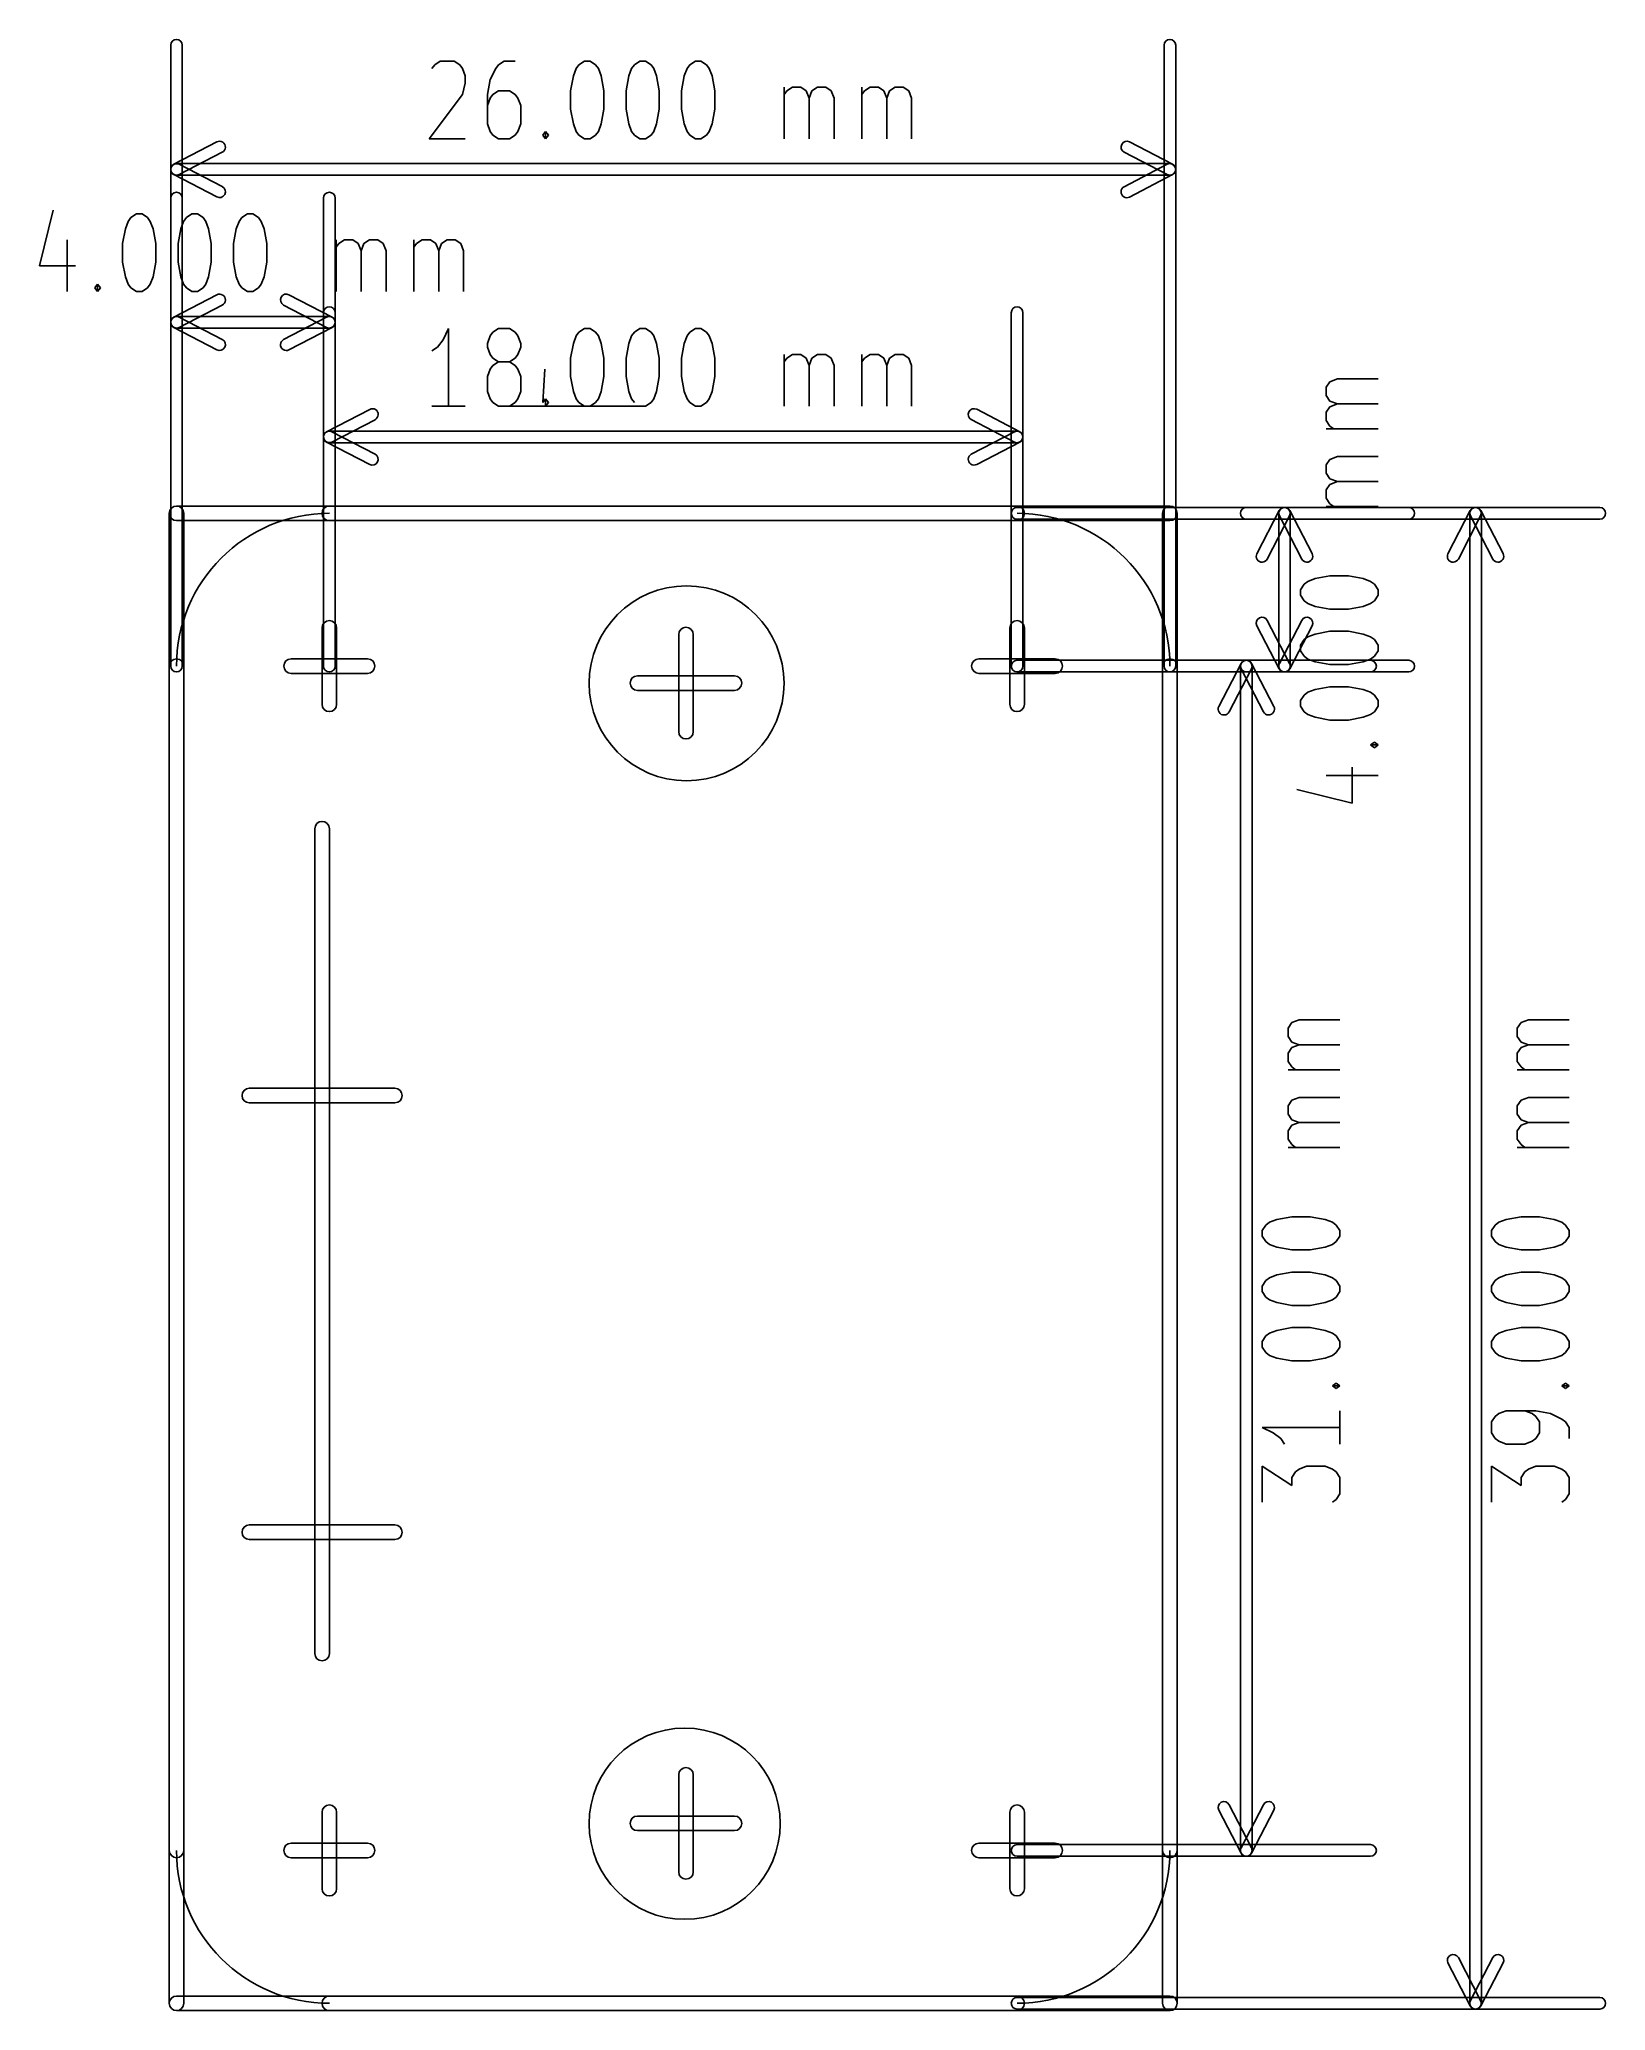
# Model space of a CAD drawing. Extents: x -3.6 to 37.4, y -39.2 to 12.4.
import ezdxf

# ---------------------------------------------------------------- set-up
doc = ezdxf.new("R2010")
doc.units = 0
doc.layers.get('0').update_dxf_attribs({"linetype": 'CONTINUOUS', "true_color": 0xffffff})
doc.layers.add('BLACK', color=27, linetype='CONTINUOUS', true_color=0x333333)

msp = doc.modelspace()

# ---------------------------------------------------------------- linework, layer by layer
for centre, radius in [((13.35, -4.45), 2.55049), ((13.3, -34.3), 2.501999)]:
    msp.add_circle(centre, radius)
at = {"layer": 'BLACK'}
for p, q in [((-0.1524, -4), (-0.1524, 12.2512)), ((0.1524, -4), (0.1524, 12.2512)), ((25.8476, -4), (25.8476, 12.2512)), ((26.1524, -4), (26.1524, 12.2512)), ((6.68629, 11.6416), (6.75886, 11.7384)), ((6.75886, 11.7384), (6.904, 11.8351)), ((6.904, 11.8351), (7.26686, 11.8351)), ((7.26686, 11.8351), (7.412, 11.7384)), ((7.412, 11.7384), (7.48457, 11.6416)), ((7.48457, 11.6416), (7.55714, 11.4481)), ((7.55714, 11.4481), (7.55714, 11.2546)), ((8.21029, 11.3513), (8.13771, 10.9643)), ((8.35543, 11.6416), (8.21029, 11.3513)), ((8.428, 11.7384), (8.35543, 11.6416)), ((8.57314, 11.8351), (8.428, 11.7384)), ((8.86343, 11.8351), (8.57314, 11.8351)), ((10.3149, 11.061), (10.3874, 11.4481)), ((10.3874, 11.4481), (10.46, 11.6416)), ((10.46, 11.6416), (10.5326, 11.7384)), ((10.5326, 11.7384), (10.6777, 11.8351)), ((10.6777, 11.8351), (10.8229, 11.8351)), ((10.8229, 11.8351), (10.968, 11.7384)), ((10.968, 11.7384), (11.0406, 11.6416)), ((11.0406, 11.6416), (11.1131, 11.4481)), ((11.1131, 11.4481), (11.1857, 11.061)), ((11.7663, 11.061), (11.8389, 11.4481)), ((11.8389, 11.4481), (11.9114, 11.6416)), ((11.9114, 11.6416), (11.984, 11.7384)), ((11.984, 11.7384), (12.1291, 11.8351)), ((12.1291, 11.8351), (12.2743, 11.8351)), ((12.2743, 11.8351), (12.4194, 11.7384)), ((12.4194, 11.7384), (12.492, 11.6416)), ((12.492, 11.6416), (12.5646, 11.4481)), ((12.5646, 11.4481), (12.6371, 11.061)), ((13.2177, 11.061), (13.2903, 11.4481)), ((13.2903, 11.4481), (13.3629, 11.6416)), ((13.3629, 11.6416), (13.4354, 11.7384)), ((13.4354, 11.7384), (13.5806, 11.8351)), ((13.5806, 11.8351), (13.7257, 11.8351)), ((13.7257, 11.8351), (13.8709, 11.7384)), ((13.8709, 11.7384), (13.9434, 11.6416)), ((13.9434, 11.6416), (14.016, 11.4481)), ((14.016, 11.4481), (14.0886, 11.061)), ((7.48457, 10.9643), (6.61371, 9.80312)), ((7.55714, 11.2546), (7.48457, 10.9643)), ((8.13771, 10.9643), (8.13771, 10.1902)), ((8.21029, 10.8675), (8.13771, 10.674)), ((8.28286, 10.9643), (8.21029, 10.8675)), ((8.428, 11.061), (8.28286, 10.9643)), ((8.71829, 11.061), (8.428, 11.061)), ((8.86343, 10.9643), (8.71829, 11.061)), ((8.936, 10.8675), (8.86343, 10.9643)), ((9.00857, 10.674), (8.936, 10.8675)), ((10.3149, 10.5772), (10.3149, 11.061)), ((11.1857, 11.061), (11.1857, 10.5772)), ((11.7663, 10.5772), (11.7663, 11.061)), ((12.6371, 11.061), (12.6371, 10.5772)), ((13.2177, 10.5772), (13.2177, 11.061)), ((14.0886, 11.061), (14.0886, 10.5772)), ((15.9029, 9.80312), (15.9029, 11.1578)), ((15.9029, 10.9643), (15.9754, 11.061)), ((15.9754, 11.061), (16.1206, 11.1578)), ((16.1206, 11.1578), (16.3383, 11.1578)), ((16.3383, 11.1578), (16.4834, 11.061)), ((16.4834, 11.061), (16.556, 10.8675)), ((16.556, 10.8675), (16.6286, 11.061)), ((16.556, 10.8675), (16.556, 9.80312)), ((16.6286, 11.061), (16.7737, 11.1578)), ((16.7737, 11.1578), (16.9914, 11.1578)), ((16.9914, 11.1578), (17.1366, 11.061)), ((17.1366, 11.061), (17.2091, 10.8675)), ((17.2091, 10.8675), (17.2091, 9.80312)), ((17.9349, 9.80312), (17.9349, 11.1578)), ((17.9349, 10.9643), (18.0074, 11.061)), ((18.0074, 11.061), (18.1526, 11.1578)), ((18.1526, 11.1578), (18.3703, 11.1578)), ((18.3703, 11.1578), (18.5154, 11.061)), ((18.5154, 11.061), (18.588, 10.8675)), ((18.588, 10.8675), (18.6606, 11.061)), ((18.588, 10.8675), (18.588, 9.80312)), ((18.6606, 11.061), (18.8057, 11.1578)), ((18.8057, 11.1578), (19.0234, 11.1578)), ((19.0234, 11.1578), (19.1686, 11.061)), ((19.1686, 11.061), (19.2411, 10.8675)), ((19.2411, 10.8675), (19.2411, 9.80312)), ((9.00857, 10.1902), (9.00857, 10.674)), ((10.3874, 10.1902), (10.3149, 10.5772)), ((11.1857, 10.5772), (11.1131, 10.1902)), ((11.8389, 10.1902), (11.7663, 10.5772)), ((12.6371, 10.5772), (12.5646, 10.1902)), ((13.2903, 10.1902), (13.2177, 10.5772)), ((14.0886, 10.5772), (14.016, 10.1902)), ((6.61371, 9.80312), (7.55714, 9.80312)), ((8.13771, 10.1902), (8.21029, 9.99665)), ((8.21029, 9.99665), (8.28286, 9.89989)), ((8.28286, 9.89989), (8.428, 9.80312)), ((8.428, 9.80312), (8.71829, 9.80312)), ((8.71829, 9.80312), (8.86343, 9.89989)), ((8.86343, 9.89989), (8.936, 9.99665)), ((8.936, 9.99665), (9.00857, 10.1902)), ((9.58914, 9.89989), (9.66171, 9.99665)), ((9.66171, 9.80312), (9.58914, 9.89989)), ((9.66171, 9.99665), (9.73429, 9.89989)), ((9.66171, 9.99665), (9.66171, 9.80312)), ((9.73429, 9.89989), (9.66171, 9.80312)), ((10.46, 9.99665), (10.3874, 10.1902)), ((10.5326, 9.89989), (10.46, 9.99665)), ((10.6777, 9.80312), (10.5326, 9.89989)), ((10.8229, 9.80312), (10.6777, 9.80312)), ((10.968, 9.89989), (10.8229, 9.80312)), ((11.0406, 9.99665), (10.968, 9.89989)), ((11.1131, 10.1902), (11.0406, 9.99665)), ((11.9114, 9.99665), (11.8389, 10.1902)), ((11.984, 9.89989), (11.9114, 9.99665)), ((12.1291, 9.80312), (11.984, 9.89989)), ((12.2743, 9.80312), (12.1291, 9.80312)), ((12.4194, 9.89989), (12.2743, 9.80312)), ((12.492, 9.99665), (12.4194, 9.89989)), ((12.5646, 10.1902), (12.492, 9.99665)), ((13.3629, 9.99665), (13.2903, 10.1902)), ((13.4354, 9.89989), (13.3629, 9.99665)), ((13.5806, 9.80312), (13.4354, 9.89989)), ((13.7257, 9.80312), (13.5806, 9.80312)), ((13.8709, 9.89989), (13.7257, 9.80312)), ((13.9434, 9.99665), (13.8709, 9.89989)), ((14.016, 10.1902), (13.9434, 9.99665)), ((-0.070645, 9.13629), (1.05688, 9.72074)), ((0.069624, 8.86568), (1.19715, 9.45013)), ((25.9296, 8.86482), (24.8031, 9.45124)), ((26.0704, 9.13518), (24.9439, 9.7216)), ((-0.070645, 8.86371), (1.05688, 8.27926)), ((0, 9.1524), (26, 9.1524)), ((0, 8.8476), (26, 8.8476)), ((0.069624, 9.13432), (1.19715, 8.54987)), ((25.9296, 9.13518), (24.8031, 8.54876)), ((26.0704, 8.86482), (24.9439, 8.2784)), ((-3.22514, 7.93189), (-3.588, 6.48046)), ((-1.19314, 7.73836), (-1.048, 7.83512)), ((-1.048, 7.83512), (-0.902857, 7.83512)), ((-0.902857, 7.83512), (-0.757714, 7.73836)), ((-0.1524, -4), (-0.1524, 8.2512)), ((0.1524, -4), (0.1524, 8.2512)), ((0.258286, 7.73836), (0.403429, 7.83512)), ((0.403429, 7.83512), (0.548572, 7.83512)), ((0.548572, 7.83512), (0.693715, 7.73836)), ((1.70972, 7.73836), (1.85486, 7.83512)), ((1.85486, 7.83512), (2, 7.83512)), ((2, 7.83512), (2.14514, 7.73836)), ((3.8476, -4), (3.8476, 8.2512)), ((4.1524, -4), (4.1524, 8.2512)), ((-1.41086, 7.06103), (-1.33829, 7.44808)), ((-1.33829, 7.44808), (-1.26571, 7.6416)), ((-1.26571, 7.6416), (-1.19314, 7.73836)), ((-0.757714, 7.73836), (-0.685143, 7.6416)), ((-0.685143, 7.6416), (-0.612572, 7.44808)), ((-0.612572, 7.44808), (-0.54, 7.06103)), ((0.040572, 7.06103), (0.113143, 7.44808)), ((0.113143, 7.44808), (0.185715, 7.6416)), ((0.185715, 7.6416), (0.258286, 7.73836)), ((0.693715, 7.73836), (0.766286, 7.6416)), ((0.766286, 7.6416), (0.838857, 7.44808)), ((0.838857, 7.44808), (0.911429, 7.06103)), ((1.492, 7.06103), (1.56457, 7.44808)), ((1.56457, 7.44808), (1.63714, 7.6416)), ((1.63714, 7.6416), (1.70972, 7.73836)), ((2.14514, 7.73836), (2.21772, 7.6416)), ((2.21772, 7.6416), (2.29029, 7.44808)), ((2.29029, 7.44808), (2.36286, 7.06103)), ((-2.86229, 7.15779), (-2.86229, 5.80312)), ((-1.41086, 6.57722), (-1.41086, 7.06103)), ((-0.54, 7.06103), (-0.54, 6.57722)), ((0.040572, 6.57722), (0.040572, 7.06103)), ((0.911429, 7.06103), (0.911429, 6.57722)), ((1.492, 6.57722), (1.492, 7.06103)), ((2.36286, 7.06103), (2.36286, 6.57722)), ((4.17714, 5.80312), (4.17714, 7.15779)), ((4.17714, 6.96427), (4.24972, 7.06103)), ((4.24972, 7.06103), (4.39486, 7.15779)), ((4.39486, 7.15779), (4.61257, 7.15779)), ((4.61257, 7.15779), (4.75772, 7.06103)), ((4.75772, 7.06103), (4.83029, 6.8675)), ((4.83029, 6.8675), (4.90286, 7.06103)), ((4.83029, 6.8675), (4.83029, 5.80312)), ((4.90286, 7.06103), (5.048, 7.15779)), ((5.048, 7.15779), (5.26572, 7.15779)), ((5.26572, 7.15779), (5.41086, 7.06103)), ((5.41086, 7.06103), (5.48343, 6.8675)), ((5.48343, 6.8675), (5.48343, 5.80312)), ((6.20914, 5.80312), (6.20914, 7.15779)), ((6.20914, 6.96427), (6.28172, 7.06103)), ((6.28172, 7.06103), (6.42686, 7.15779)), ((6.42686, 7.15779), (6.64457, 7.15779)), ((6.64457, 7.15779), (6.78972, 7.06103)), ((6.78972, 7.06103), (6.86229, 6.8675)), ((6.86229, 6.8675), (6.93486, 7.06103)), ((6.86229, 6.8675), (6.86229, 5.80312)), ((6.93486, 7.06103), (7.08, 7.15779)), ((7.08, 7.15779), (7.29772, 7.15779)), ((7.29772, 7.15779), (7.44286, 7.06103)), ((7.44286, 7.06103), (7.51543, 6.8675)), ((7.51543, 6.8675), (7.51543, 5.80312)), ((-3.588, 6.48046), (-2.64457, 6.48046)), ((-1.33829, 6.19017), (-1.41086, 6.57722)), ((-0.54, 6.57722), (-0.612572, 6.19017)), ((0.113143, 6.19017), (0.040572, 6.57722)), ((0.911429, 6.57722), (0.838857, 6.19017)), ((1.56457, 6.19017), (1.492, 6.57722)), ((2.36286, 6.57722), (2.29029, 6.19017)), ((-2.13657, 5.89989), (-2.064, 5.99665)), ((-2.064, 5.80312), (-2.13657, 5.89989)), ((-2.064, 5.99665), (-1.99143, 5.89989)), ((-2.064, 5.99665), (-2.064, 5.80312)), ((-1.99143, 5.89989), (-2.064, 5.80312)), ((-1.26571, 5.99665), (-1.33829, 6.19017)), ((-1.19314, 5.89989), (-1.26571, 5.99665)), ((-1.048, 5.80312), (-1.19314, 5.89989)), ((-0.902857, 5.80312), (-1.048, 5.80312)), ((-0.757714, 5.89989), (-0.902857, 5.80312)), ((-0.685143, 5.99665), (-0.757714, 5.89989)), ((-0.612572, 6.19017), (-0.685143, 5.99665)), ((-0.070645, 5.13629), (1.05688, 5.72074)), ((0.185715, 5.99665), (0.113143, 6.19017)), ((0.258286, 5.89989), (0.185715, 5.99665)), ((0.403429, 5.80312), (0.258286, 5.89989)), ((0.548572, 5.80312), (0.403429, 5.80312)), ((0.693715, 5.89989), (0.548572, 5.80312)), ((0.766286, 5.99665), (0.693715, 5.89989)), ((0.838857, 6.19017), (0.766286, 5.99665)), ((1.63714, 5.99665), (1.56457, 6.19017)), ((1.70972, 5.89989), (1.63714, 5.99665)), ((1.85486, 5.80312), (1.70972, 5.89989)), ((2, 5.80312), (1.85486, 5.80312)), ((2.14514, 5.89989), (2, 5.80312)), ((2.21772, 5.99665), (2.14514, 5.89989)), ((2.29029, 6.19017), (2.21772, 5.99665)), ((4.07037, 5.13518), (2.94387, 5.7216)), ((0.069624, 4.86568), (1.19715, 5.45013)), ((3.92963, 4.86482), (2.80313, 5.45124)), ((3.8476, -4), (3.8476, 5.2512)), ((4.1524, -4), (4.1524, 5.2512)), ((21.8476, -4), (21.8476, 5.2512)), ((22.1524, -4), (22.1524, 5.2512)), ((-0.070645, 4.86371), (1.05688, 4.27926)), ((0, 5.1524), (4, 5.1524)), ((0, 4.8476), (4, 4.8476)), ((0.069624, 5.13432), (1.19715, 4.54987)), ((3.92963, 5.13518), (2.80313, 4.54876)), ((4.07037, 4.86482), (2.94387, 4.2784)), ((7.12171, 4.83512), (6.97657, 4.54484)), ((7.12171, 2.80312), (7.12171, 4.83512)), ((8.21029, 4.6416), (8.28286, 4.73836)), ((8.28286, 4.73836), (8.428, 4.83512)), ((8.428, 4.83512), (8.71829, 4.83512)), ((8.71829, 4.83512), (8.86343, 4.73836)), ((8.86343, 4.73836), (8.936, 4.6416)), ((10.46, 4.6416), (10.5326, 4.73836)), ((10.5326, 4.73836), (10.6777, 4.83512)), ((10.6777, 4.83512), (10.8229, 4.83512)), ((10.8229, 4.83512), (10.968, 4.73836)), ((10.968, 4.73836), (11.0406, 4.6416)), ((11.9114, 4.6416), (11.984, 4.73836)), ((11.984, 4.73836), (12.1291, 4.83512)), ((12.1291, 4.83512), (12.2743, 4.83512)), ((12.2743, 4.83512), (12.4194, 4.73836)), ((12.4194, 4.73836), (12.492, 4.6416)), ((13.3629, 4.6416), (13.4354, 4.73836)), ((13.4354, 4.73836), (13.5806, 4.83512)), ((13.5806, 4.83512), (13.7257, 4.83512)), ((13.7257, 4.83512), (13.8709, 4.73836)), ((13.8709, 4.73836), (13.9434, 4.6416)), ((6.83143, 4.35131), (6.68629, 4.25455)), ((6.97657, 4.54484), (6.83143, 4.35131)), ((8.13771, 4.44808), (8.21029, 4.6416)), ((8.13771, 4.35131), (8.13771, 4.44808)), ((8.21029, 4.15779), (8.13771, 4.35131)), ((8.28286, 4.06103), (8.21029, 4.15779)), ((8.936, 4.15779), (8.86343, 4.06103)), ((8.936, 4.6416), (9.00857, 4.44808)), ((9.00857, 4.35131), (8.936, 4.15779)), ((9.00857, 4.44808), (9.00857, 4.35131)), ((10.3149, 4.06103), (10.3874, 4.44808)), ((10.3874, 4.44808), (10.46, 4.6416)), ((11.0406, 4.6416), (11.1131, 4.44808)), ((11.1131, 4.44808), (11.1857, 4.06103)), ((11.7663, 4.06103), (11.8389, 4.44808)), ((11.8389, 4.44808), (11.9114, 4.6416)), ((12.492, 4.6416), (12.5646, 4.44808)), ((12.5646, 4.44808), (12.6371, 4.06103)), ((13.2177, 4.06103), (13.2903, 4.44808)), ((13.2903, 4.44808), (13.3629, 4.6416)), ((13.9434, 4.6416), (14.016, 4.44808)), ((14.016, 4.44808), (14.0886, 4.06103)), ((15.9029, 2.80312), (15.9029, 4.15779)), ((15.9754, 4.06103), (16.1206, 4.15779)), ((16.1206, 4.15779), (16.3383, 4.15779)), ((16.3383, 4.15779), (16.4834, 4.06103)), ((16.6286, 4.06103), (16.7737, 4.15779)), ((16.7737, 4.15779), (16.9914, 4.15779)), ((16.9914, 4.15779), (17.1366, 4.06103)), ((17.9349, 2.80312), (17.9349, 4.15779)), ((18.0074, 4.06103), (18.1526, 4.15779)), ((18.1526, 4.15779), (18.3703, 4.15779)), ((18.3703, 4.15779), (18.5154, 4.06103)), ((18.6606, 4.06103), (18.8057, 4.15779)), ((18.8057, 4.15779), (19.0234, 4.15779)), ((19.0234, 4.15779), (19.1686, 4.06103)), ((8.21029, 3.77074), (8.13771, 3.57722)), ((8.28286, 3.8675), (8.21029, 3.77074)), ((8.428, 3.96427), (8.28286, 4.06103)), ((8.428, 3.96427), (8.28286, 3.8675)), ((8.71829, 3.96427), (8.428, 3.96427)), ((8.86343, 4.06103), (8.71829, 3.96427)), ((8.86343, 3.8675), (8.71829, 3.96427)), ((8.936, 3.77074), (8.86343, 3.8675)), ((9.00857, 3.57722), (8.936, 3.77074)), ((9.635962, 3.773984), (9.58914, 2.89989)), ((10.3149, 3.57722), (10.3149, 4.06103)), ((11.1857, 4.06103), (11.1857, 3.57722)), ((11.7663, 3.57722), (11.7663, 4.06103)), ((12.6371, 4.06103), (12.6371, 3.57722)), ((13.2177, 3.57722), (13.2177, 4.06103)), ((14.0886, 4.06103), (14.0886, 3.57722)), ((15.9029, 3.96427), (15.9754, 4.06103)), ((16.4834, 4.06103), (16.556, 3.8675)), ((16.556, 3.8675), (16.6286, 4.06103)), ((16.556, 3.8675), (16.556, 2.80312)), ((17.1366, 4.06103), (17.2091, 3.8675)), ((17.2091, 3.8675), (17.2091, 2.80312)), ((17.9349, 3.96427), (18.0074, 4.06103)), ((18.5154, 4.06103), (18.588, 3.8675)), ((18.588, 3.8675), (18.6606, 4.06103)), ((18.588, 3.8675), (18.588, 2.80312)), ((19.1686, 4.06103), (19.2411, 3.8675)), ((19.2411, 3.8675), (19.2411, 2.80312)), ((8.13771, 3.57722), (8.13771, 3.19017)), ((8.13771, 3.19017), (8.21029, 2.99665)), ((8.936, 2.99665), (9.00857, 3.19017)), ((9.00857, 3.19017), (9.00857, 3.57722)), ((10.3874, 3.19017), (10.3149, 3.57722)), ((10.46, 2.99665), (10.3874, 3.19017)), ((11.1131, 3.19017), (11.0406, 2.99665)), ((11.1857, 3.57722), (11.1131, 3.19017)), ((11.8389, 3.19017), (11.7663, 3.57722)), ((11.9114, 2.99665), (11.8389, 3.19017)), ((12.5646, 3.19017), (12.492, 2.99665)), ((12.6371, 3.57722), (12.5646, 3.19017)), ((13.2903, 3.19017), (13.2177, 3.57722)), ((13.3629, 2.99665), (13.2903, 3.19017)), ((14.016, 3.19017), (13.9434, 2.99665)), ((14.0886, 3.57722), (14.016, 3.19017)), ((30.0934, 3.29772), (30.1902, 3.44286)), ((30.0934, 3.08), (30.0934, 3.29772)), ((30.1902, 3.44286), (30.3837, 3.51543)), ((30.3837, 3.51543), (31.4481, 3.51543)), ((3.92936, 2.13629), (5.05688, 2.72074)), ((7.55714, 2.80312), (6.68629, 2.80312)), ((8.21029, 2.99665), (8.28286, 2.89989)), ((8.28286, 2.89989), (8.428, 2.80312)), ((8.428, 2.80312), (8.71829, 2.80312)), ((8.71829, 2.80312), (8.86343, 2.89989)), ((12.1291, 2.80312), (8.71829, 2.80312)), ((8.86343, 2.89989), (8.936, 2.99665)), ((9.58914, 2.89989), (9.66171, 2.99665)), ((9.66171, 2.99665), (9.73429, 2.89989)), ((9.66171, 2.99665), (9.66171, 2.80312)), ((9.73429, 2.89989), (9.66171, 2.80312)), ((10.5326, 2.89989), (10.46, 2.99665)), ((10.6777, 2.80312), (10.5326, 2.89989)), ((10.8229, 2.80312), (10.6777, 2.80312)), ((10.968, 2.89989), (10.8229, 2.80312)), ((11.0406, 2.99665), (10.968, 2.89989)), ((11.984, 2.89989), (11.9114, 2.99665)), ((12.2743, 2.80312), (12.1291, 2.80312)), ((12.4194, 2.89989), (12.2743, 2.80312)), ((12.492, 2.99665), (12.4194, 2.89989)), ((13.4354, 2.89989), (13.3629, 2.99665)), ((13.5806, 2.80312), (13.4354, 2.89989)), ((13.7257, 2.80312), (13.5806, 2.80312)), ((13.8709, 2.89989), (13.7257, 2.80312)), ((13.9434, 2.99665), (13.8709, 2.89989)), ((22.0704, 2.13518), (20.9439, 2.7216)), ((30.1902, 2.93486), (30.0934, 3.08)), ((30.0934, 2.64457), (30.1902, 2.78972)), ((30.0934, 2.42686), (30.0934, 2.64457)), ((30.3837, 2.86229), (30.1902, 2.93486)), ((30.1902, 2.78972), (30.3837, 2.86229)), ((30.3837, 2.86229), (31.4481, 2.86229)), ((4, 2.1524), (22, 2.1524)), ((4.06962, 1.86568), (5.19715, 2.45013)), ((4.06962, 2.13432), (5.19715, 1.54987)), ((21.9296, 1.86482), (20.8031, 2.45124)), ((21.9296, 2.13518), (20.8031, 1.54876)), ((30.1902, 2.28172), (30.0934, 2.42686)), ((31.4481, 2.20914), (30.0934, 2.20914)), ((30.2869, 2.20914), (30.1902, 2.28172)), ((3.92936, 1.86371), (5.05688, 1.27926)), ((4, 1.8476), (22, 1.8476)), ((22.0704, 1.86482), (20.9439, 1.2784)), ((30.0934, 1.26572), (30.1902, 1.41086)), ((30.0934, 1.048), (30.0934, 1.26572)), ((30.1902, 0.902858), (30.0934, 1.048)), ((30.1902, 1.41086), (30.3837, 1.48343)), ((30.3837, 1.48343), (31.4481, 1.48343)), ((30.0934, 0.612573), (30.1902, 0.757716)), ((30.0934, 0.394858), (30.0934, 0.612573)), ((30.3837, 0.830287), (30.1902, 0.902858)), ((30.1902, 0.757716), (30.3837, 0.830287)), ((30.3837, 0.830287), (31.4481, 0.830287)), ((-0.1905, -39), (-0.1905, 0)), ((0, 0.1905), (26, 0.1905)), ((0.1905, -39), (0.1905, 0)), ((4, 0.1905), (22, 0.1905)), ((22, 0.1524), (37.2512, 0.1524)), ((25.8095, -39), (25.8095, 0)), ((26.1905, -39), (26.1905, 0)), ((28, 0.1524), (32.2512, 0.1524)), ((28.8637, 0.070645), (28.2793, -1.05688)), ((28.8476, -4), (28.8476, 0)), ((29.1352, 0.07037), (29.7216, -1.05613)), ((29.1524, -4), (29.1524, 0)), ((30.1902, 0.249716), (30.0934, 0.394858)), ((31.4481, 0.177144), (30.0934, 0.177144)), ((30.2869, 0.177144), (30.1902, 0.249716)), ((33.8637, 0.070645), (33.2793, -1.05688)), ((33.8476, -39), (33.8476, 0)), ((34.1352, 0.07037), (34.7216, -1.05613)), ((34.1524, -39), (34.1524, 0)), ((0, -0.1905), (26, -0.1905)), ((4, -0.1905), (22, -0.1905)), ((22, -0.1524), (37.2512, -0.1524)), ((28, -0.1524), (32.2512, -0.1524)), ((29.1343, -0.069624), (28.5499, -1.19715)), ((28.8648, -0.07037), (29.4512, -1.19687)), ((34.1343, -0.069624), (33.5499, -1.19715)), ((33.8648, -0.07037), (34.4512, -1.19687)), ((29.4161, -2), (29.5128, -1.85486)), ((29.4161, -2.14514), (29.4161, -2)), ((29.5128, -1.85486), (29.6096, -1.78229)), ((29.6096, -1.78229), (29.8031, -1.70971)), ((29.8031, -1.70971), (30.1902, -1.63714)), ((30.1902, -1.63714), (30.674, -1.63714)), ((30.674, -1.63714), (31.061, -1.70971)), ((31.061, -1.70971), (31.2546, -1.78229)), ((31.2546, -1.78229), (31.3513, -1.85486)), ((31.3513, -1.85486), (31.4481, -2)), ((31.4481, -2), (31.4481, -2.14514)), ((29.5128, -2.29029), (29.4161, -2.14514)), ((29.6096, -2.36286), (29.5128, -2.29029)), ((29.8031, -2.43543), (29.6096, -2.36286)), ((30.1902, -2.508), (29.8031, -2.43543)), ((30.674, -2.508), (30.1902, -2.508)), ((31.061, -2.43543), (30.674, -2.508)), ((31.2546, -2.36286), (31.061, -2.43543)), ((31.3513, -2.29029), (31.2546, -2.36286)), ((31.4481, -2.14514), (31.3513, -2.29029)), ((3.8095, -5), (3.8095, -3)), ((4.1905, -5), (4.1905, -3)), ((21.8095, -5), (21.8095, -3)), ((22.1905, -5), (22.1905, -3)), ((28.8637, -4.07064), (28.2793, -2.94312)), ((29.1343, -3.93038), (28.5499, -2.80285)), ((28.8648, -3.92963), (29.4512, -2.80313)), ((29.1352, -4.07037), (29.7216, -2.94387)), ((29.8031, -3.16114), (30.1902, -3.08857)), ((30.1902, -3.08857), (30.674, -3.08857)), ((30.674, -3.08857), (31.061, -3.16114)), ((13.1445, -5.715), (13.1445, -3.175)), ((13.5255, -5.715), (13.5255, -3.175)), ((29.4161, -3.45143), (29.5128, -3.30629)), ((29.4161, -3.59657), (29.4161, -3.45143)), ((29.5128, -3.74171), (29.4161, -3.59657)), ((29.5128, -3.30629), (29.6096, -3.23371)), ((29.6096, -3.23371), (29.8031, -3.16114)), ((31.061, -3.16114), (31.2546, -3.23371)), ((31.2546, -3.23371), (31.3513, -3.30629)), ((31.3513, -3.30629), (31.4481, -3.45143)), ((31.4481, -3.59657), (31.3513, -3.74171)), ((31.4481, -3.45143), (31.4481, -3.59657)), ((-0.1905, -35), (-0.1905, -4)), ((0.1905, -35), (0.1905, -4)), ((3, -3.8095), (5, -3.8095)), ((21, -3.8095), (23, -3.8095)), ((22, -3.8476), (31.2512, -3.8476)), ((25.8095, -35), (25.8095, -4)), ((26.1905, -35), (26.1905, -4)), ((27.8637, -3.92936), (27.2793, -5.05688)), ((28.1343, -4.06962), (27.5499, -5.19715)), ((27.8476, -35), (27.8476, -4)), ((27.8648, -4.07037), (28.4512, -5.19687)), ((28, -3.8476), (32.2512, -3.8476)), ((28.1352, -3.92963), (28.7216, -5.05613)), ((28.1524, -35), (28.1524, -4)), ((29.6096, -3.81429), (29.5128, -3.74171)), ((29.8031, -3.88686), (29.6096, -3.81429)), ((30.1902, -3.95943), (29.8031, -3.88686)), ((30.674, -3.95943), (30.1902, -3.95943)), ((31.061, -3.88686), (30.674, -3.95943)), ((31.2546, -3.81429), (31.061, -3.88686)), ((31.3513, -3.74171), (31.2546, -3.81429)), ((3, -4.1905), (5, -4.1905)), ((12.065, -4.2545), (14.605, -4.2545)), ((12.065, -4.6355), (14.605, -4.6355)), ((21, -4.1905), (23, -4.1905)), ((22, -4.1524), (31.2512, -4.1524)), ((28, -4.1524), (32.2512, -4.1524)), ((29.6096, -4.68514), (29.8031, -4.61257)), ((29.8031, -4.61257), (30.1902, -4.54)), ((30.1902, -4.54), (30.674, -4.54)), ((30.674, -4.54), (31.061, -4.61257)), ((31.061, -4.61257), (31.2546, -4.68514)), ((29.4161, -4.90286), (29.5128, -4.75771)), ((29.4161, -5.048), (29.4161, -4.90286)), ((29.5128, -5.19314), (29.4161, -5.048)), ((29.5128, -4.75771), (29.6096, -4.68514)), ((31.2546, -4.68514), (31.3513, -4.75771)), ((31.3513, -4.75771), (31.4481, -4.90286)), ((31.4481, -5.048), (31.3513, -5.19314)), ((31.4481, -4.90286), (31.4481, -5.048)), ((29.6096, -5.26571), (29.5128, -5.19314)), ((29.8031, -5.33829), (29.6096, -5.26571)), ((30.1902, -5.41086), (29.8031, -5.33829)), ((30.674, -5.41086), (30.1902, -5.41086)), ((31.061, -5.33829), (30.674, -5.41086)), ((31.2546, -5.26571), (31.061, -5.33829)), ((31.3513, -5.19314), (31.2546, -5.26571)), ((31.2546, -6.064), (31.3513, -5.99143)), ((31.3513, -6.13657), (31.2546, -6.064)), ((31.2546, -6.064), (31.4481, -6.064)), ((31.3513, -5.99143), (31.4481, -6.064)), ((31.4481, -6.064), (31.3513, -6.13657)), ((30.7707, -7.588), (30.7707, -6.64457)), ((30.0934, -6.86229), (31.4481, -6.86229)), ((29.3193, -7.22514), (30.7707, -7.588)), ((3.6195, -29.845), (3.6195, -8.255)), ((4.0005, -29.845), (4.0005, -8.255)), ((29.0934, -13.4766), (29.1902, -13.3314)), ((29.1902, -13.3314), (29.3837, -13.2589)), ((29.3837, -13.2589), (30.4481, -13.2589)), ((35.0934, -13.4766), (35.1902, -13.3314)), ((35.1902, -13.3314), (35.3837, -13.2589)), ((35.3837, -13.2589), (36.4481, -13.2589)), ((29.0934, -13.6943), (29.0934, -13.4766)), ((29.1902, -13.8394), (29.0934, -13.6943)), ((29.3837, -13.912), (29.1902, -13.8394)), ((29.1902, -13.9846), (29.3837, -13.912)), ((29.3837, -13.912), (30.4481, -13.912)), ((35.0934, -13.6943), (35.0934, -13.4766)), ((35.1902, -13.8394), (35.0934, -13.6943)), ((35.3837, -13.912), (35.1902, -13.8394)), ((35.1902, -13.9846), (35.3837, -13.912)), ((35.3837, -13.912), (36.4481, -13.912)), ((29.0934, -14.1297), (29.1902, -13.9846)), ((29.0934, -14.3474), (29.0934, -14.1297)), ((29.1902, -14.4926), (29.0934, -14.3474)), ((35.0934, -14.1297), (35.1902, -13.9846)), ((35.0934, -14.3474), (35.0934, -14.1297)), ((35.1902, -14.4926), (35.0934, -14.3474)), ((30.4481, -14.5651), (29.0934, -14.5651)), ((29.2869, -14.5651), (29.1902, -14.4926)), ((36.4481, -14.5651), (35.0934, -14.5651)), ((35.2869, -14.5651), (35.1902, -14.4926)), ((1.905, -15.0495), (5.715, -15.0495)), ((1.905, -15.4305), (5.715, -15.4305)), ((29.0934, -15.5086), (29.1902, -15.3634)), ((29.1902, -15.3634), (29.3837, -15.2909)), ((29.3837, -15.2909), (30.4481, -15.2909)), ((35.0934, -15.5086), (35.1902, -15.3634)), ((35.1902, -15.3634), (35.3837, -15.2909)), ((35.3837, -15.2909), (36.4481, -15.2909)), ((29.0934, -15.7263), (29.0934, -15.5086)), ((29.1902, -15.8714), (29.0934, -15.7263)), ((29.3837, -15.944), (29.1902, -15.8714)), ((29.1902, -16.0166), (29.3837, -15.944)), ((29.3837, -15.944), (30.4481, -15.944)), ((35.0934, -15.7263), (35.0934, -15.5086)), ((35.1902, -15.8714), (35.0934, -15.7263)), ((35.3837, -15.944), (35.1902, -15.8714)), ((35.1902, -16.0166), (35.3837, -15.944)), ((35.3837, -15.944), (36.4481, -15.944)), ((29.0934, -16.1617), (29.1902, -16.0166)), ((29.0934, -16.3794), (29.0934, -16.1617)), ((29.1902, -16.5246), (29.0934, -16.3794)), ((35.0934, -16.1617), (35.1902, -16.0166)), ((35.0934, -16.3794), (35.0934, -16.1617)), ((35.1902, -16.5246), (35.0934, -16.3794)), ((30.4481, -16.5971), (29.0934, -16.5971)), ((29.2869, -16.5971), (29.1902, -16.5246)), ((36.4481, -16.5971), (35.0934, -16.5971)), ((35.2869, -16.5971), (35.1902, -16.5246)), ((28.5128, -18.6291), (28.6096, -18.5566)), ((28.6096, -18.5566), (28.8031, -18.484)), ((28.8031, -18.484), (29.1902, -18.4114)), ((29.1902, -18.4114), (29.674, -18.4114)), ((29.674, -18.4114), (30.061, -18.484)), ((30.061, -18.484), (30.2546, -18.5566)), ((30.2546, -18.5566), (30.3513, -18.6291)), ((34.5128, -18.6291), (34.6096, -18.5566)), ((34.6096, -18.5566), (34.8031, -18.484)), ((34.8031, -18.484), (35.1902, -18.4114)), ((35.1902, -18.4114), (35.674, -18.4114)), ((35.674, -18.4114), (36.061, -18.484)), ((36.061, -18.484), (36.2546, -18.5566)), ((36.2546, -18.5566), (36.3513, -18.6291)), ((28.4161, -18.7743), (28.5128, -18.6291)), ((28.4161, -18.9194), (28.4161, -18.7743)), ((28.5128, -19.0646), (28.4161, -18.9194)), ((28.6096, -19.1371), (28.5128, -19.0646)), ((30.3513, -19.0646), (30.2546, -19.1371)), ((30.3513, -18.6291), (30.4481, -18.7743)), ((30.4481, -18.9194), (30.3513, -19.0646)), ((30.4481, -18.7743), (30.4481, -18.9194)), ((34.4161, -18.7743), (34.5128, -18.6291)), ((34.4161, -18.9194), (34.4161, -18.7743)), ((34.5128, -19.0646), (34.4161, -18.9194)), ((34.6096, -19.1371), (34.5128, -19.0646)), ((36.3513, -19.0646), (36.2546, -19.1371)), ((36.3513, -18.6291), (36.4481, -18.7743)), ((36.4481, -18.9194), (36.3513, -19.0646)), ((36.4481, -18.7743), (36.4481, -18.9194)), ((28.8031, -19.2097), (28.6096, -19.1371)), ((29.1902, -19.2823), (28.8031, -19.2097)), ((29.674, -19.2823), (29.1902, -19.2823)), ((30.061, -19.2097), (29.674, -19.2823)), ((30.2546, -19.1371), (30.061, -19.2097)), ((34.8031, -19.2097), (34.6096, -19.1371)), ((35.1902, -19.2823), (34.8031, -19.2097)), ((35.674, -19.2823), (35.1902, -19.2823)), ((36.061, -19.2097), (35.674, -19.2823)), ((36.2546, -19.1371), (36.061, -19.2097)), ((28.4161, -20.2257), (28.5128, -20.0806)), ((28.5128, -20.0806), (28.6096, -20.008)), ((28.6096, -20.008), (28.8031, -19.9354)), ((28.8031, -19.9354), (29.1902, -19.8629)), ((29.1902, -19.8629), (29.674, -19.8629)), ((29.674, -19.8629), (30.061, -19.9354)), ((30.061, -19.9354), (30.2546, -20.008)), ((30.2546, -20.008), (30.3513, -20.0806)), ((30.3513, -20.0806), (30.4481, -20.2257)), ((34.4161, -20.2257), (34.5128, -20.0806)), ((34.5128, -20.0806), (34.6096, -20.008)), ((34.6096, -20.008), (34.8031, -19.9354)), ((34.8031, -19.9354), (35.1902, -19.8629)), ((35.1902, -19.8629), (35.674, -19.8629)), ((35.674, -19.8629), (36.061, -19.9354)), ((36.061, -19.9354), (36.2546, -20.008)), ((36.2546, -20.008), (36.3513, -20.0806)), ((36.3513, -20.0806), (36.4481, -20.2257)), ((28.4161, -20.3709), (28.4161, -20.2257)), ((28.5128, -20.516), (28.4161, -20.3709)), ((28.6096, -20.5886), (28.5128, -20.516)), ((28.8031, -20.6611), (28.6096, -20.5886)), ((30.2546, -20.5886), (30.061, -20.6611)), ((30.3513, -20.516), (30.2546, -20.5886)), ((30.4481, -20.3709), (30.3513, -20.516)), ((30.4481, -20.2257), (30.4481, -20.3709)), ((34.4161, -20.3709), (34.4161, -20.2257)), ((34.5128, -20.516), (34.4161, -20.3709)), ((34.6096, -20.5886), (34.5128, -20.516)), ((34.8031, -20.6611), (34.6096, -20.5886)), ((36.2546, -20.5886), (36.061, -20.6611)), ((36.3513, -20.516), (36.2546, -20.5886)), ((36.4481, -20.3709), (36.3513, -20.516)), ((36.4481, -20.2257), (36.4481, -20.3709)), ((29.1902, -20.7337), (28.8031, -20.6611)), ((29.674, -20.7337), (29.1902, -20.7337)), ((30.061, -20.6611), (29.674, -20.7337)), ((35.1902, -20.7337), (34.8031, -20.6611)), ((35.674, -20.7337), (35.1902, -20.7337)), ((36.061, -20.6611), (35.674, -20.7337)), ((28.4161, -21.6771), (28.5128, -21.532)), ((28.5128, -21.532), (28.6096, -21.4594)), ((28.6096, -21.4594), (28.8031, -21.3869)), ((28.8031, -21.3869), (29.1902, -21.3143)), ((29.1902, -21.3143), (29.674, -21.3143)), ((29.674, -21.3143), (30.061, -21.3869)), ((30.061, -21.3869), (30.2546, -21.4594)), ((30.2546, -21.4594), (30.3513, -21.532)), ((30.3513, -21.532), (30.4481, -21.6771)), ((34.4161, -21.6771), (34.5128, -21.532)), ((34.5128, -21.532), (34.6096, -21.4594)), ((34.6096, -21.4594), (34.8031, -21.3869)), ((34.8031, -21.3869), (35.1902, -21.3143)), ((35.1902, -21.3143), (35.674, -21.3143)), ((35.674, -21.3143), (36.061, -21.3869)), ((36.061, -21.3869), (36.2546, -21.4594)), ((36.2546, -21.4594), (36.3513, -21.532)), ((36.3513, -21.532), (36.4481, -21.6771)), ((28.4161, -21.8223), (28.4161, -21.6771)), ((28.5128, -21.9674), (28.4161, -21.8223)), ((28.6096, -22.04), (28.5128, -21.9674)), ((28.8031, -22.1126), (28.6096, -22.04)), ((29.1902, -22.1851), (28.8031, -22.1126)), ((29.674, -22.1851), (29.1902, -22.1851)), ((30.061, -22.1126), (29.674, -22.1851)), ((30.2546, -22.04), (30.061, -22.1126)), ((30.3513, -21.9674), (30.2546, -22.04)), ((30.4481, -21.8223), (30.3513, -21.9674)), ((30.4481, -21.6771), (30.4481, -21.8223)), ((34.4161, -21.8223), (34.4161, -21.6771)), ((34.5128, -21.9674), (34.4161, -21.8223)), ((34.6096, -22.04), (34.5128, -21.9674)), ((34.8031, -22.1126), (34.6096, -22.04)), ((35.1902, -22.1851), (34.8031, -22.1126)), ((35.674, -22.1851), (35.1902, -22.1851)), ((36.061, -22.1126), (35.674, -22.1851)), ((36.2546, -22.04), (36.061, -22.1126)), ((36.3513, -21.9674), (36.2546, -22.04)), ((36.4481, -21.8223), (36.3513, -21.9674)), ((36.4481, -21.6771), (36.4481, -21.8223)), ((30.2546, -22.8383), (30.3513, -22.7657)), ((30.3513, -22.9109), (30.2546, -22.8383)), ((30.2546, -22.8383), (30.4481, -22.8383)), ((30.3513, -22.7657), (30.4481, -22.8383)), ((30.4481, -22.8383), (30.3513, -22.9109)), ((36.2546, -22.8383), (36.3513, -22.7657)), ((36.3513, -22.9109), (36.2546, -22.8383)), ((36.2546, -22.8383), (36.4481, -22.8383)), ((36.3513, -22.7657), (36.4481, -22.8383)), ((36.4481, -22.8383), (36.3513, -22.9109)), ((30.4481, -23.4914), (30.4481, -24.3623)), ((34.5128, -23.6366), (34.4161, -23.7817)), ((34.6096, -23.564), (34.5128, -23.6366)), ((34.8031, -23.4914), (34.6096, -23.564)), ((35.5772, -23.4914), (34.8031, -23.4914)), ((35.4805, -23.564), (35.2869, -23.4914)), ((35.5772, -23.6366), (35.4805, -23.564)), ((35.9643, -23.564), (35.5772, -23.4914)), ((35.674, -23.7817), (35.5772, -23.6366)), ((36.2546, -23.7091), (35.9643, -23.564)), ((36.3513, -23.7817), (36.2546, -23.7091)), ((30.4481, -23.9269), (28.4161, -23.9269)), ((28.4161, -23.9269), (28.7064, -24.072)), ((28.7064, -24.072), (28.8999, -24.2171)), ((28.8999, -24.2171), (28.9966, -24.3623)), ((34.4161, -23.7817), (34.4161, -24.072)), ((34.4161, -24.072), (34.5128, -24.2171)), ((34.5128, -24.2171), (34.6096, -24.2897)), ((35.4805, -24.2897), (35.5772, -24.2171)), ((35.5772, -24.2171), (35.674, -24.072)), ((35.674, -24.072), (35.674, -23.7817)), ((36.4481, -23.9269), (36.3513, -23.7817)), ((36.4481, -24.2171), (36.4481, -23.9269)), ((34.6096, -24.2897), (34.8031, -24.3623)), ((34.8031, -24.3623), (35.2869, -24.3623)), ((35.2869, -24.3623), (35.4805, -24.2897)), ((28.4161, -25.8863), (28.4161, -24.9429)), ((28.4161, -24.9429), (29.1902, -25.4509)), ((29.1902, -25.2331), (29.2869, -25.088)), ((29.1902, -25.4509), (29.1902, -25.2331)), ((29.2869, -25.088), (29.3837, -25.0154)), ((29.3837, -25.0154), (29.5772, -24.9429)), ((29.5772, -24.9429), (30.061, -24.9429)), ((30.061, -24.9429), (30.2546, -25.0154)), ((30.2546, -25.0154), (30.3513, -25.088)), ((30.3513, -25.088), (30.4481, -25.2331)), ((30.4481, -25.2331), (30.4481, -25.6686)), ((34.4161, -25.8863), (34.4161, -24.9429)), ((34.4161, -24.9429), (35.1902, -25.4509)), ((35.1902, -25.2331), (35.2869, -25.088)), ((35.1902, -25.4509), (35.1902, -25.2331)), ((35.2869, -25.088), (35.3837, -25.0154)), ((35.3837, -25.0154), (35.5772, -24.9429)), ((35.5772, -24.9429), (36.061, -24.9429)), ((36.061, -24.9429), (36.2546, -25.0154)), ((36.2546, -25.0154), (36.3513, -25.088)), ((36.3513, -25.088), (36.4481, -25.2331)), ((36.4481, -25.2331), (36.4481, -25.6686)), ((30.4481, -25.6686), (30.3513, -25.8137)), ((36.4481, -25.6686), (36.3513, -25.8137)), ((30.3513, -25.8137), (30.2546, -25.8863)), ((36.3513, -25.8137), (36.2546, -25.8863)), ((1.905, -26.4795), (5.715, -26.4795)), ((1.905, -26.8605), (5.715, -26.8605)), ((13.1445, -35.56), (13.1445, -33.02)), ((13.5255, -35.56), (13.5255, -33.02)), ((3.8095, -36), (3.8095, -34)), ((4.1905, -36), (4.1905, -34)), ((21.8095, -36), (21.8095, -34)), ((22.1905, -36), (22.1905, -34)), ((27.8637, -35.0706), (27.2793, -33.9431)), ((28.1343, -34.9304), (27.5499, -33.8029)), ((27.8648, -34.9296), (28.4512, -33.8031)), ((28.1352, -35.0704), (28.7216, -33.9439)), ((12.065, -34.0995), (14.605, -34.0995)), ((12.065, -34.4805), (14.605, -34.4805)), ((3, -34.8095), (5, -34.8095)), ((21, -34.8095), (23, -34.8095)), ((22, -34.8476), (31.2512, -34.8476)), ((3, -35.1905), (5, -35.1905)), ((21, -35.1905), (23, -35.1905)), ((22, -35.1524), (31.2512, -35.1524)), ((33.8637, -39.0706), (33.2793, -37.9431)), ((34.1343, -38.9304), (33.5499, -37.8029)), ((33.8648, -38.9296), (34.4512, -37.8031)), ((34.1352, -39.0704), (34.7216, -37.9439)), ((0, -38.8095), (26, -38.8095)), ((0, -39.1905), (26, -39.1905)), ((4, -38.8095), (22, -38.8095)), ((4, -39.1905), (22, -39.1905)), ((22, -38.8476), (37.2512, -38.8476)), ((22, -39.1524), (37.2512, -39.1524))]:
    msp.add_line(p, q, dxfattribs=at)
for centre, radius, start, end in [((0, 12.2512), 0.1524, 0, 180), ((26, 12.2512), 0.1524, 0, 180), ((1.12701, 9.58544), 0.1524, 297.4, 117.4), ((24.8735, 9.58642), 0.1524, 62.5, 242.5), ((-0.000511, 8.99902), 0.1524, 62.6, 242.6), ((-0.000511, 9.00098), 0.1524, 117.4, 297.4), ((0, 9), 0.1524, 90, 270), ((26, 9), 0.1524, 297.5, 117.5), ((26, 9), 0.1524, 242.5, 62.5), ((26, 9), 0.1524, 270, 90), ((0, 8.2512), 0.1524, 0, 180), ((1.12701, 8.41456), 0.1524, 242.6, 62.6), ((4, 8.2512), 0.1524, 0, 180), ((24.8735, 8.41358), 0.1524, 117.5, 297.5), ((1.12701, 5.58544), 0.1524, 297.4, 117.4), ((2.8735, 5.58642), 0.1524, 62.5, 242.5), ((4, 5.2512), 0.1524, 0, 180), ((22, 5.2512), 0.1524, 0, 180), ((-0.000511, 4.99902), 0.1524, 62.6, 242.6), ((-0.000511, 5.00098), 0.1524, 117.4, 297.4), ((0, 5), 0.1524, 90, 270), ((4, 5), 0.1524, 297.5, 117.5), ((4, 5), 0.1524, 242.5, 62.5), ((4, 5), 0.1524, 270, 90), ((1.12701, 4.41456), 0.1524, 242.6, 62.6), ((2.8735, 4.41358), 0.1524, 117.5, 297.5), ((5.12701, 2.58544), 0.1524, 297.4, 117.4), ((20.8735, 2.58642), 0.1524, 62.5, 242.5), ((3.99949, 1.99902), 0.1524, 62.6, 242.6), ((3.99949, 2.00098), 0.1524, 117.4, 297.4), ((4, 2), 0.1524, 90, 270), ((22, 2), 0.1524, 297.5, 117.5), ((22, 2), 0.1524, 242.5, 62.5), ((22, 2), 0.1524, 270, 90), ((5.12701, 1.41456), 0.1524, 242.6, 62.6), ((20.8735, 1.41358), 0.1524, 117.5, 297.5), ((0, 0), 0.1905, 0, 180), ((0, 0), 0.1905, 90, 270), ((4, -4), 4, 90, 180), ((4, 0), 0.1905, 90, 270), ((22, 0), 0.1524, 90, 270), ((22, 0), 0.1905, 270, 90), ((22, -4), 4, 0, 90), ((26, 0), 0.1905, 0, 180), ((26, 0), 0.1905, 270, 90), ((28, 0), 0.1524, 90, 270), ((29, 0), 0.1524, 0, 180), ((29, 0), 0.1524, 27.5, 207.5), ((28.999, 0.000511), 0.1524, 332.6, 152.6), ((32.2512, 0), 0.1524, 270, 90), ((34, 0), 0.1524, 0, 180), ((34, 0), 0.1524, 27.5, 207.5), ((33.999, 0.000511), 0.1524, 332.6, 152.6), ((37.2512, 0), 0.1524, 270, 90), ((28.4146, -1.12701), 0.1524, 152.6, 332.6), ((29.5864, -1.1265), 0.1524, 207.5, 27.5), ((33.4146, -1.12701), 0.1524, 152.6, 332.6), ((34.5864, -1.1265), 0.1524, 207.5, 27.5), ((4, -3), 0.1905, 0, 180), ((13.335, -3.175), 0.1905, 0, 180), ((22, -3), 0.1905, 0, 180), ((28.4146, -2.87299), 0.1524, 27.4, 207.4), ((29.5864, -2.8735), 0.1524, 332.5, 152.5), ((0, -4), 0.1905, 0, 180), ((0, -4), 0.1524, 180, 0), ((0, -4), 0.1524, 180, 0), ((3, -4), 0.1905, 90, 270), ((4, -4), 0.1524, 180, 0), ((4, -4), 0.1524, 180, 0), ((5, -4), 0.1905, 270, 90), ((21, -4), 0.1905, 90, 270), ((22, -4), 0.1524, 90, 270), ((22, -4), 0.1524, 180, 0), ((23, -4), 0.1905, 270, 90), ((26, -4), 0.1905, 0, 180), ((26, -4), 0.1524, 180, 0), ((28, -4), 0.1524, 90, 270), ((28, -4), 0.1524, 0, 180), ((28, -4), 0.1524, 27.5, 207.5), ((27.999, -3.99949), 0.1524, 332.6, 152.6), ((29, -4), 0.1524, 152.5, 332.5), ((29, -4), 0.1524, 180, 0), ((28.999, -4.00051), 0.1524, 207.4, 27.4), ((31.2512, -4), 0.1524, 270, 90), ((32.2512, -4), 0.1524, 270, 90), ((12.065, -4.445), 0.1905, 90, 270), ((14.605, -4.445), 0.1905, 270, 90), ((4, -5), 0.1905, 180, 0), ((22, -5), 0.1905, 180, 0), ((27.4146, -5.12701), 0.1524, 152.6, 332.6), ((28.5864, -5.1265), 0.1524, 207.5, 27.5), ((13.335, -5.715), 0.1905, 180, 0), ((3.81, -8.255), 0.1905, 0, 180), ((1.905, -15.24), 0.1905, 90, 270), ((5.715, -15.24), 0.1905, 270, 90), ((1.905, -26.67), 0.1905, 90, 270), ((5.715, -26.67), 0.1905, 270, 90), ((3.81, -29.845), 0.1905, 180, 0), ((13.335, -33.02), 0.1905, 0, 180), ((4, -34), 0.1905, 0, 180), ((22, -34), 0.1905, 0, 180), ((27.4146, -33.873), 0.1524, 27.4, 207.4), ((28.5864, -33.8735), 0.1524, 332.5, 152.5), ((12.065, -34.29), 0.1905, 90, 270), ((14.605, -34.29), 0.1905, 270, 90), ((0, -35), 0.1905, 180, 0), ((4, -35), 4, 180, 270), ((3, -35), 0.1905, 90, 270), ((5, -35), 0.1905, 270, 90), ((21, -35), 0.1905, 90, 270), ((22, -35), 0.1524, 90, 270), ((22, -35), 4, 270, 0), ((23, -35), 0.1905, 270, 90), ((26, -35), 0.1905, 180, 0), ((28, -35), 0.1524, 152.5, 332.5), ((28, -35), 0.1524, 180, 0), ((27.999, -35.0005), 0.1524, 207.4, 27.4), ((31.2512, -35), 0.1524, 270, 90), ((13.335, -35.56), 0.1905, 180, 0), ((4, -36), 0.1905, 180, 0), ((22, -36), 0.1905, 180, 0), ((33.4146, -37.873), 0.1524, 27.4, 207.4), ((34.5864, -37.8735), 0.1524, 332.5, 152.5), ((0, -39), 0.1905, 90, 270), ((0, -39), 0.1905, 180, 0), ((4, -39), 0.1905, 90, 270), ((22, -39), 0.1524, 90, 270), ((22, -39), 0.1905, 270, 90), ((26, -39), 0.1905, 180, 0), ((26, -39), 0.1905, 270, 90), ((34, -39), 0.1524, 152.5, 332.5), ((34, -39), 0.1524, 180, 0), ((33.999, -39.0005), 0.1524, 207.4, 27.4), ((37.2512, -39), 0.1524, 270, 90)]:
    msp.add_arc(centre, radius, start, end, dxfattribs=at)

doc.saveas('drawing.dxf')
